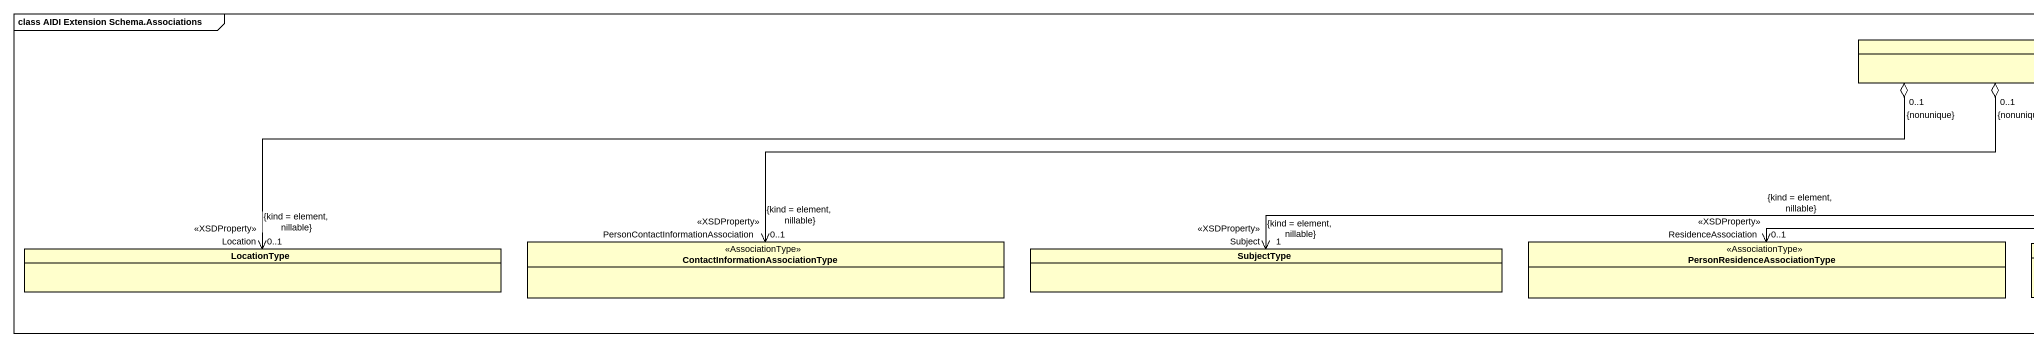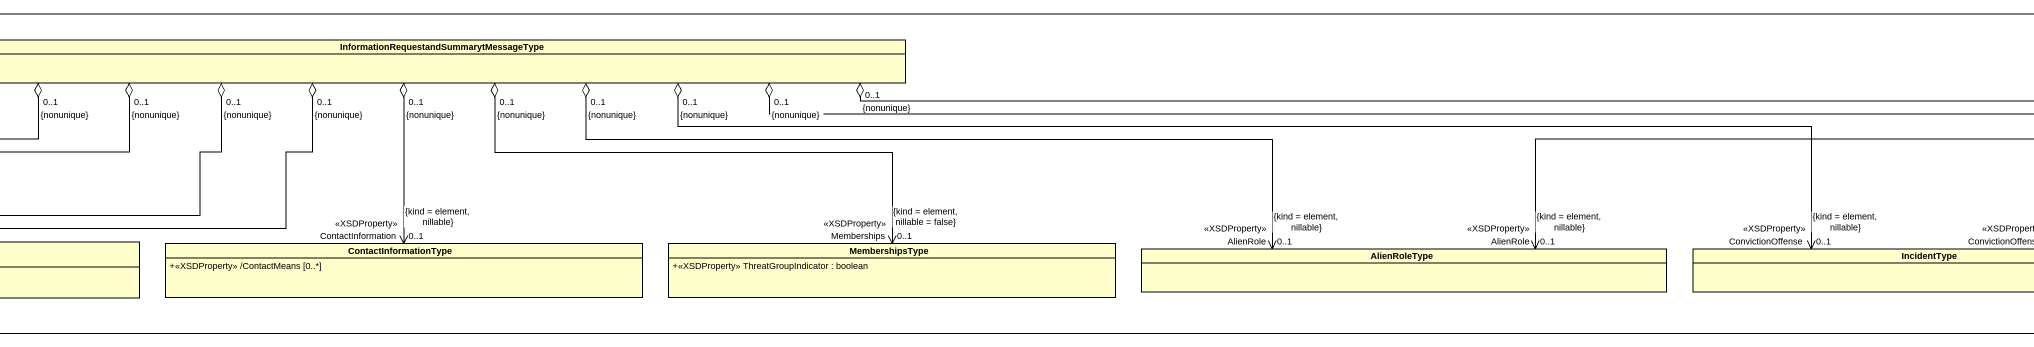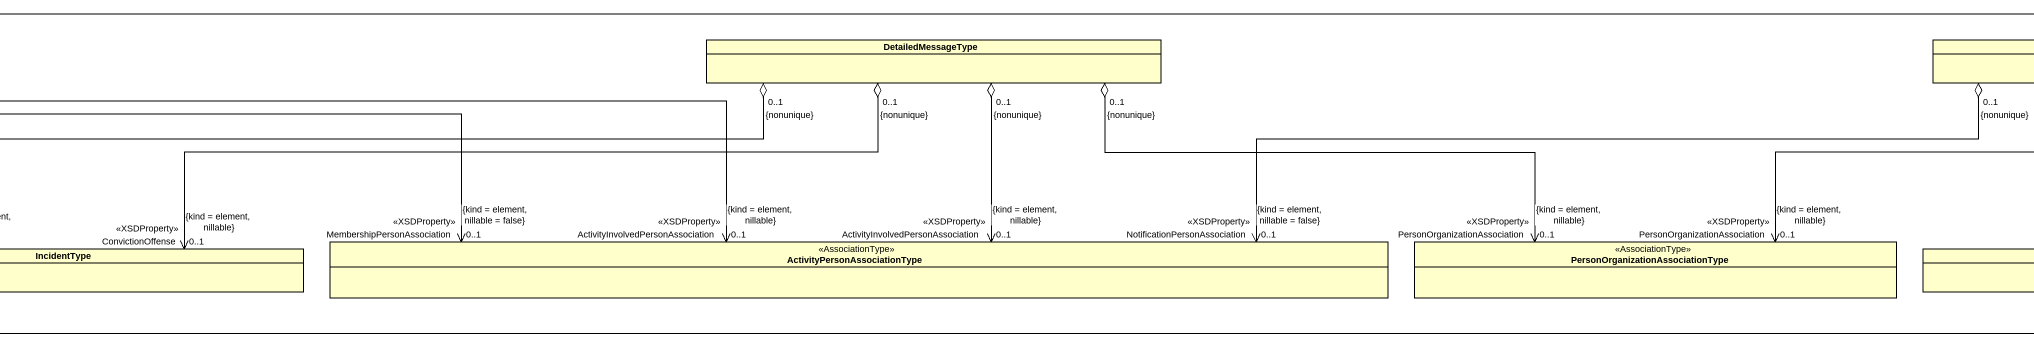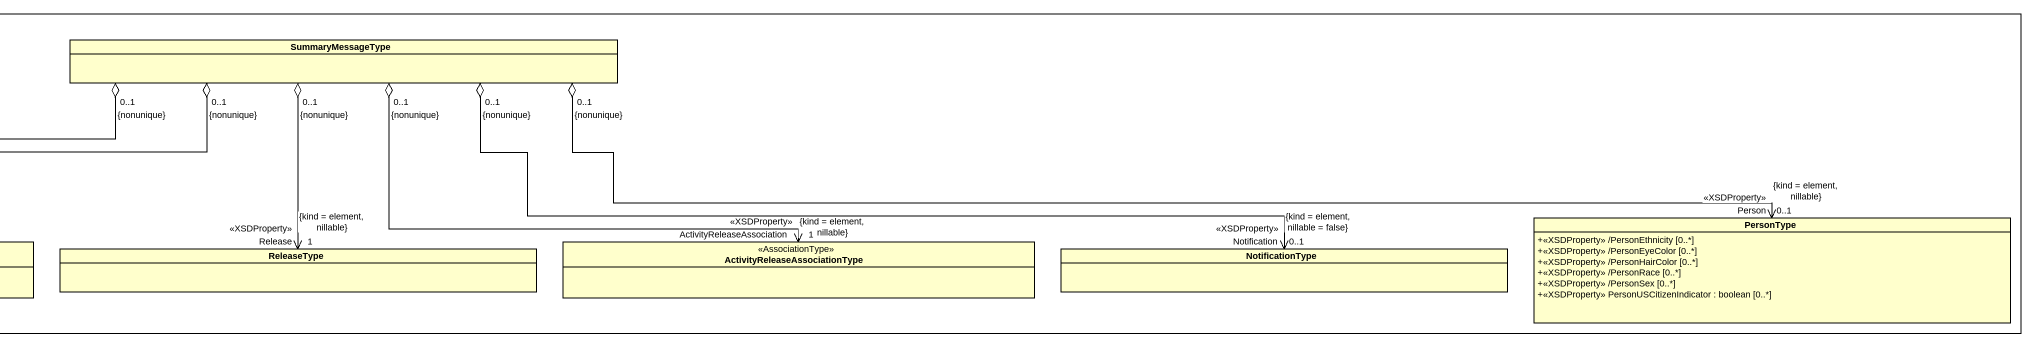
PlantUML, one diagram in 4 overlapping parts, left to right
@startuml
mainframe class AIDI Extension Schema.Associations
hide circle
hide empty members
skinparam classAttributeIconSize 0
class "InformationRequestandSummarytMessageType" as InformationRequestandSummary
class DetailedMessageType
class SummaryMessageType
class "ContactInformationAssociationType" as ContactInformationAssociatio <<AssociationType>>
class "PersonResidenceAssociationType" as PersonResidenceAssociationTy <<AssociationType>>
class "ActivityPersonAssociationType" as ActivityPersonAssociationTyp <<AssociationType>>
class "PersonOrganizationAssociationType" as PersonOrganizationAssociatio <<AssociationType>>
class "ActivityReleaseAssociationType" as ActivityReleaseAssociationTy <<AssociationType>>
class PersonType {
  +<<XSDProperty>> /PersonEthnicity [0..*]
  +<<XSDProperty>> /PersonEyeColor [0..*]
  +<<XSDProperty>> /PersonHairColor [0..*]
  +<<XSDProperty>> /PersonRace [0..*]
  +<<XSDProperty>> /PersonSex [0..*]
  +<<XSDProperty>> PersonUSCitizenIndicator : boolean [0..*]
}
class LocationType
class SubjectType
class ContactInformationType {
  +<<XSDProperty>> /ContactMeans [0..*]
}
class MembershipsType {
  +<<XSDProperty>> ThreatGroupIndicator : boolean
}
class AlienRoleType
class IncidentType
class ReleaseType
class NotificationType
InformationRequestandSummary "0..1\n{nonunique}" o-left-> "PersonContactInformationAssociation\n<<XSDProperty>>\n0..1\n{kind = element, nillable}" ContactInformationAssociatio
InformationRequestandSummary "0..1\n{nonunique}" o-left-> "ResidenceAssociation\n<<XSDProperty>>\n0..1\n{kind = element, nillable}" PersonResidenceAssociationTy
InformationRequestandSummary "0..1\n{nonunique}" o-right-> "MembershipPersonAssociation\n<<XSDProperty>>\n0..1\n{kind = element, nillable = false}" ActivityPersonAssociationTyp
InformationRequestandSummary "0..1\n{nonunique}" o-right-> "ActivityInvolvedPersonAssociation\n<<XSDProperty>>\n0..1\n{kind = element, nillable}" ActivityPersonAssociationTyp
InformationRequestandSummary "0..1\n{nonunique}" o-left-> "Location\n<<XSDProperty>>\n0..1\n{kind = element, nillable}" LocationType
InformationRequestandSummary "0..1\n{nonunique}" o-left-> "Subject\n<<XSDProperty>>\n1\n{kind = element, nillable}" SubjectType
InformationRequestandSummary "0..1\n{nonunique}" o--> "ContactInformation\n<<XSDProperty>>\n0..1\n{kind = element, nillable}" ContactInformationType
InformationRequestandSummary "0..1\n{nonunique}" o-right-> "Memberships\n<<XSDProperty>>\n0..1\n{kind = element, nillable = false}" MembershipsType
InformationRequestandSummary "0..1\n{nonunique}" o-right-> "AlienRole\n<<XSDProperty>>\n0..1\n{kind = element, nillable}" AlienRoleType
InformationRequestandSummary "0..1\n{nonunique}" o-right-> "ConvictionOffense\n<<XSDProperty>>\n0..1\n{kind = element, nillable}" IncidentType
DetailedMessageType "0..1\n{nonunique}" o--> "ActivityInvolvedPersonAssociation\n<<XSDProperty>>\n0..1\n{kind = element, nillable}" ActivityPersonAssociationTyp
DetailedMessageType "0..1\n{nonunique}" o-right-> "PersonOrganizationAssociation\n<<XSDProperty>>\n0..1\n{kind = element, nillable}" PersonOrganizationAssociatio
DetailedMessageType "0..1\n{nonunique}" o-left-> "AlienRole\n<<XSDProperty>>\n0..1\n{kind = element, nillable}" AlienRoleType
DetailedMessageType "0..1\n{nonunique}" o-left-> "ConvictionOffense\n<<XSDProperty>>\n0..1\n{kind = element, nillable}" IncidentType
SummaryMessageType "0..1\n{nonunique}" o-left-> "NotificationPersonAssociation\n<<XSDProperty>>\n0..1\n{kind = element, nillable = false}" ActivityPersonAssociationTyp
SummaryMessageType "0..1\n{nonunique}" o-left-> "PersonOrganizationAssociation\n<<XSDProperty>>\n0..1\n{kind = element, nillable}" PersonOrganizationAssociatio
SummaryMessageType "0..1\n{nonunique}" o-right-> "ActivityReleaseAssociation\n<<XSDProperty>>\n1\n{kind = element, nillable}" ActivityReleaseAssociationTy
SummaryMessageType "0..1\n{nonunique}" o-right-> "Person\n<<XSDProperty>>\n0..1\n{kind = element, nillable}" PersonType
SummaryMessageType "0..1\n{nonunique}" o--> "Release\n<<XSDProperty>>\n1\n{kind = element, nillable}" ReleaseType
SummaryMessageType "0..1\n{nonunique}" o-right-> "Notification\n<<XSDProperty>>\n0..1\n{kind = element, nillable = false}" NotificationType
@enduml
